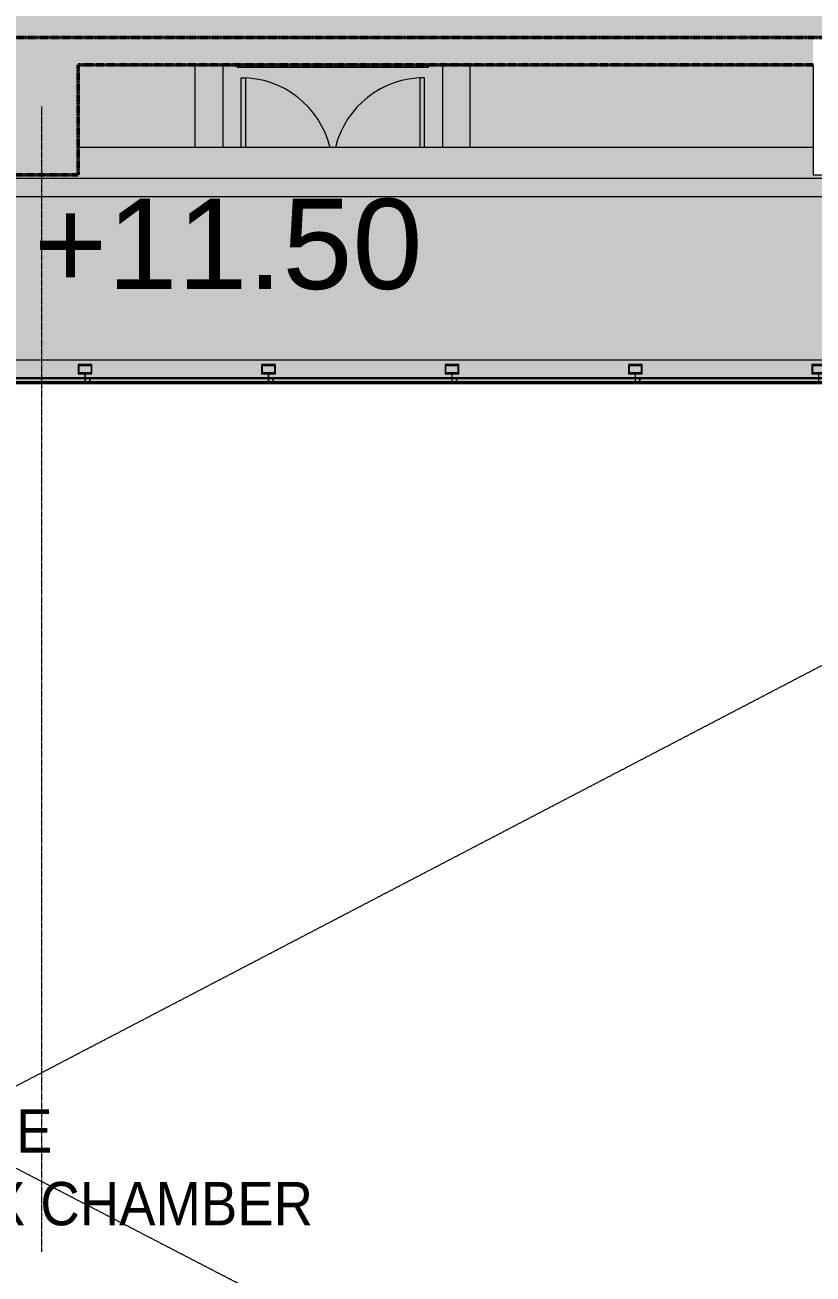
# Model space of a CAD drawing. Header units: millimetres. Extents: x 15878 to 679837, y -72324 to 391440.
# Drawn here: x 58134 to 66727, y 18117 to 31742 of the extents above; entities that cross this region are included whole.
import ezdxf

# ---------------------------------------------------------------- set-up
doc = ezdxf.new("R2010")
doc.units = ezdxf.units.MM
for name, pattern in [('Demolished', [4.8, 3.2, -1.6]), ('Grid Line__1_200_', [10.5, 6, -1.5, 1.5, -1.5]), ('Hidden', [7.14375, 4.7625, -2.38125])]:
    doc.linetypes.add(name, pattern=pattern)
for name, color, linetype, lineweight in [('A-ANNO-NOTE', 131, 'Continuous', 25), ('A-DETL', 90, 'Continuous', 5), ('A-DETL-GENF', 92, 'Continuous', 5), ('A-DETL-THIN', 151, 'Continuous', 5), ('A-DOOR', 31, 'Continuous', 5), ('A-DOOR-FRAM', 31, 'Continuous', 5), ('A-FLOR', 192, 'Continuous', 5), ('A-FLOR-HRAL', 11, 'Continuous', 5), ('A-WALL', 113, 'Continuous', 5), ('A-WALL-PATT', 111, 'Continuous', 18), ('G-ANNO-TEXT', 231, 'Continuous', 5), ('S-COLS', 52, 'Continuous', 5), ('S-GRID', 1, 'Continuous', 5)]:
    doc.layers.add(name, color=color, linetype=linetype, lineweight=lineweight)
doc.styles.add('Arial_1', font='arial.ttf', dxfattribs={"height": 983.532934})
doc.styles.add('Swis721 BT', font='swiss.ttf', dxfattribs={"width": 0.9, "height": 473.035439})

# ---------------------------------------------------------------- blocks, each defined once
blk = doc.blocks.new('DLN-Double Door__X03_ - _M18_2000 x 2450 _WH_-16954924-1_F')
at = {"layer": 'A-DOOR', "color": 253}
for p, q in [((-1000, -390), (-1000, -1150)), ((-950, -1150), (-950, -390)), ((950, -1150), (950, -390)), ((1000, -390), (1000, -1150)), ((-1000, -1150), (-950, -1150)), ((1000, -1150), (950, -1150))]:
    blk.add_line(p, q, dxfattribs=at)
for centre, start, end in [((-1000, -150), 270, 346.0992), ((1000, -150), 193.9008, 270)]:
    blk.add_arc(centre, 1000, start, end, dxfattribs=at)
blk = doc.blocks.new('DLN-Double Door__X03_ - _M17_2000 x 2450 _WH_-16954926-1_F')
at = {"layer": 'A-DOOR-FRAM', "color": 253}
for p, q in [((-1040, 150), (-1040, 180)), ((-1040, 180), (1040, 180)), ((1040, 180), (1040, 150))]:
    blk.add_line(p, q, dxfattribs=at)
blk = doc.blocks.new('Railing - T PROFILE-16174661-1_F')
at = {"layer": 'A-FLOR-HRAL'}
for p, q in [((8, -9), (3, -9)), ((3, -9), (3, -142)), ((8, -68), (8, -9)), ((8, -142), (8, -83)), ((105, -73), (13, -73)), ((13, -78), (105, -78)), ((205, 0), (105, 0)), ((105, 0), (105, -73)), ((105, -78), (105, -150)), ((115, -10), (195, -10)), ((115, -140), (115, -10)), ((195, -10), (195, -140)), ((205, -150), (205, 0)), ((3, -142), (8, -142)), ((105, -150), (205, -150)), ((195, -140), (115, -140))]:
    blk.add_line(p, q, dxfattribs=at)
for centre, start, end in [((13, -68), 189.2953, 270), ((13, -83), 90, 180)]:
    blk.add_arc(centre, 5, start, end, dxfattribs=at)
blk = doc.blocks.new('Railing - Railing-12128236-1_F')
at = {"layer": 'A-FLOR-HRAL'}
for p, q in [((58787, 27892), (56839, 27892)), ((56839, 27882), (56839, 27892)), ((56839, 27882), (56839, 27852)), ((58787, 27882), (56839, 27882)), ((56839, 27852), (58787, 27852)), ((56839, 27842), (56839, 27852)), ((56839, 27842), (58839, 27842)), ((58839, 27892), (58792, 27892)), ((58839, 27882), (58792, 27882)), ((58792, 27852), (58839, 27852)), ((58839, 27892), (58839, 27882)), ((58839, 27852), (58839, 27882)), ((58839, 27852), (58839, 27842))]:
    blk.add_line(p, q, dxfattribs=at)
at = {"rotation": 89.9999999999807}
blk.add_blockref('Railing - T PROFILE-16174661-1_F', (58714, 27832), dxfattribs=at)
blk = doc.blocks.new('Railing - Railing-12128246-1_F')
at = {"layer": 'A-FLOR-HRAL'}
for p, q in [((60787, 27892), (58839, 27892)), ((58839, 27882), (58839, 27892)), ((58839, 27882), (58839, 27852)), ((60787, 27882), (58839, 27882)), ((58839, 27852), (60787, 27852)), ((58839, 27842), (58839, 27852)), ((58839, 27842), (60839, 27842)), ((60839, 27892), (60792, 27892)), ((60839, 27882), (60792, 27882)), ((60792, 27852), (60839, 27852)), ((60839, 27892), (60839, 27882)), ((60839, 27852), (60839, 27882)), ((60839, 27852), (60839, 27842))]:
    blk.add_line(p, q, dxfattribs=at)
at = {"rotation": 89.9999999999807}
blk.add_blockref('Railing - T PROFILE-16174661-1_F', (60714, 27832), dxfattribs=at)
blk = doc.blocks.new('Railing - Railing-12128256-1_F')
at = {"layer": 'A-FLOR-HRAL'}
for p, q in [((62787, 27892), (60839, 27892)), ((60839, 27882), (60839, 27892)), ((60839, 27882), (60839, 27852)), ((62787, 27882), (60839, 27882)), ((60839, 27852), (62787, 27852)), ((60839, 27842), (60839, 27852)), ((60839, 27842), (62839, 27842)), ((62839, 27892), (62792, 27892)), ((62839, 27882), (62792, 27882)), ((62792, 27852), (62839, 27852)), ((62839, 27892), (62839, 27882)), ((62839, 27852), (62839, 27882)), ((62839, 27852), (62839, 27842))]:
    blk.add_line(p, q, dxfattribs=at)
at = {"rotation": 89.9999999999807}
blk.add_blockref('Railing - T PROFILE-16174661-1_F', (62714, 27832), dxfattribs=at)
blk = doc.blocks.new('Railing - Railing-12128266-1_F')
at = {"layer": 'A-FLOR-HRAL'}
for p, q in [((64787, 27892), (62839, 27892)), ((62839, 27882), (62839, 27892)), ((62839, 27882), (62839, 27852)), ((64787, 27882), (62839, 27882)), ((62839, 27852), (64787, 27852)), ((62839, 27842), (62839, 27852)), ((62839, 27842), (64839, 27842)), ((64839, 27892), (64792, 27892)), ((64839, 27882), (64792, 27882)), ((64792, 27852), (64839, 27852)), ((64839, 27892), (64839, 27882)), ((64839, 27852), (64839, 27882)), ((64839, 27852), (64839, 27842))]:
    blk.add_line(p, q, dxfattribs=at)
at = {"rotation": 89.9999999999807}
blk.add_blockref('Railing - T PROFILE-16174661-1_F', (64714, 27832), dxfattribs=at)
blk = doc.blocks.new('Railing - Railing-12128276-1_F')
at = {"layer": 'A-FLOR-HRAL'}
for p, q in [((66787, 27892), (64839, 27892)), ((64839, 27882), (64839, 27892)), ((64839, 27882), (64839, 27852)), ((66787, 27882), (64839, 27882)), ((64839, 27852), (66787, 27852)), ((64839, 27842), (64839, 27852)), ((64839, 27842), (66839, 27842)), ((66839, 27892), (66792, 27892)), ((66839, 27882), (66792, 27882)), ((66792, 27852), (66839, 27852)), ((66839, 27892), (66839, 27882)), ((66839, 27852), (66839, 27882)), ((66839, 27852), (66839, 27842))]:
    blk.add_line(p, q, dxfattribs=at)
at = {"rotation": 89.9999999999807}
blk.add_blockref('Railing - T PROFILE-16174661-1_F', (66714, 27832), dxfattribs=at)

msp = doc.modelspace()

# ---------------------------------------------------------------- hatches: boundary and pattern name
at = {"layer": 'A-DETL-GENF', "transparency": 33554585}
msp.add_hatch(color=253, dxfattribs=at).paths.add_polyline_path([(78839.3, 7707.5), (78839.3, 15874.2), (88639.3, 15874.2), (88639.3, 23590.5), (86708.4, 23590.5), (86708.4, 23740.5), (88536.2, 31007.5), (88039.3, 31007.5), (88039.3, 31457.5), (82864.3, 31457.5), (82864.3, 34107.5), (87689.3, 34107.5), (87689.3, 39607.5), (85289.3, 39607.5), (85289.3, 40057.5), (83089.3, 40057.5), (83089.3, 39607.5), (74619.3, 39607.5), (74619.3, 40057.5), (72419.3, 40057.5), (72419.3, 39607.5), (71539.3, 39607.5), (71539.3, 52007.5), (63889.3, 52007.5), (63889.3, 51407.5), (63289.3, 51407.5), (63289.3, 37257.5), (75389.3, 37257.5), (75389.3, 33757.5), (52639.3, 33757.5), (52639.3, 31607.5), (76689.3, 31607.5), (76689.3, 29767.5), (75489.3, 29767.5), (75489.3, 27367.5), (76689.3, 27367.5), (76689.3, 21440.5), (78464.3, 21440.5), (78464.3, 18024.2), (76689.3, 18024.2), (76689.3, 12097.5), (75489.3, 12097.5), (75489.3, 9697.5), (76689.3, 9697.5), (76689.3, 7707.5), (78457.2, 7707.5)], flags=0)
h = msp.add_hatch(color=253, dxfattribs=at)
h.paths.add_polyline_path([(46321.9, 8157.5), (49101.8, 8157.5), (49101.8, 9357.5), (49901.8, 9357.5), (49901.8, 8157.5), (57914.3, 8157.5), (57914.3, 9357.5), (58714.3, 9357.5), (58714.3, 8157.5), (66726.8, 8157.5), (66726.8, 9357.5), (67526.8, 9357.5), (67526.8, 8157.5), (75189.3, 8157.5), (75189.3, 12397.5), (76389.3, 12397.5), (76389.3, 18324.2), (78164.3, 18324.2), (78164.3, 21140.5), (76389.3, 21140.5), (76401.8, 27067.5), (75189.3, 27067.5), (75189.3, 31307.5), (67526.8, 31307.5), (67526.8, 30107.5), (66726.8, 30107.5), (66726.8, 31307.5), (58714.3, 31307.5), (58714.3, 30107.5), (57914.3, 30107.5), (57914.3, 31307.5), (49901.8, 31307.5), (49901.8, 30107.5), (49101.8, 30107.5), (49101.8, 31307.5), (44039.3, 31307.5), (44039.3, 30107.5), (41739.3, 30107.5), (41739.3, 31307.5), (41439.3, 31307.5), (41439.3, 30107.5), (40239.3, 30107.5), (40239.3, 23840.8), (41439.3, 23840.8), (41439.3, 23040.8), (40239.3, 23040.8), (40239.3, 16424.2), (41439.3, 16424.2), (41439.3, 15624.2), (40239.3, 15624.2), (40239.3, 11957.5), (41439.3, 11957.5), (41439.3, 8157.5), (44630.6, 8157.5)], flags=0)
h.paths.add_polyline_path([(52241.6, 11632.5), (41679.4, 11632.5), (41679.4, 27832.5), (72759.3, 27832.5), (72759.3, 11632.5), (52664.4, 11632.5)], flags=0)
at = {"layer": 'A-WALL-PATT', "lineweight": 5}
for points in [[(60314.3, 31307.5), (60314.3, 31607.5), (58714.3, 31607.5), (58714.3, 31307.5), (59852.6, 31307.5)], [(65126.8, 31307.5), (66726.8, 31307.5), (66726.8, 31607.5), (65126.8, 31607.5)]]:
    msp.add_hatch(color=253, dxfattribs=at).paths.add_polyline_path(points, flags=0)
at = {"layer": 'A-WALL-PATT', "lineweight": 5, "transparency": 33554432}
msp.add_hatch(color=253, dxfattribs=at).paths.add_polyline_path([(64926.6, 31307.5), (65126.8, 31307.5), (65126.8, 31607.5), (60314.3, 31607.5), (60314.3, 31307.5), (63235.2, 31307.5)], flags=0)
at = {"layer": 'S-COLS'}
msp.add_hatch(color=9, dxfattribs=at).paths.add_polyline_path([(58714.3, 30107.5), (58714.3, 31607.5), (57914.3, 31607.5), (57914.3, 30107.5)], flags=0)

# ---------------------------------------------------------------- linework, layer by layer
at = {"layer": 'A-DETL', "linetype": 'Demolished', "lineweight": 50}
for p, q in [((52639.3, 31607.5), (75189.3, 31607.5)), ((66726.8, 31307.5), (58714.3, 31307.5)), ((58714.3, 31307.5), (58714.3, 30107.5)), ((58714.3, 30107.5), (57914.3, 30107.5))]:
    msp.add_line(p, q, dxfattribs=at)
at = {"layer": 'A-DETL', "linetype": 'Hidden', "lineweight": 20}
for p, q in [((41679.4, 11627.5), (72714.4, 27832.5)), ((72782.7, 11624.5), (41685.4, 27747.5))]:
    msp.add_line(p, q, dxfattribs=at)
at = {"layer": 'A-DETL-THIN'}
msp.add_line((41679.4, 27832.5), (72759.3, 27832.5), dxfattribs=at)
at = {"layer": 'A-FLOR'}
for p, q in [((60314.3, 31607.5), (65126.8, 31607.5)), ((60289.3, 31307.5), (60289.3, 30407.5)), ((62689.3, 30407.5), (62689.3, 31307.5)), ((66726.8, 30407.5), (58714.3, 30407.5)), ((72089.2, 29867.5), (50352.3, 29867.5))]:
    msp.add_line(p, q, dxfattribs=at)
at = {"layer": 'A-FLOR', "color": 253}
msp.add_line((72783.2, 28087.5), (41679.4, 28087.5), dxfattribs=at)
at = {"layer": 'A-WALL', "color": 9, "lineweight": 20}
for p, q in [((60314.3, 31607.5), (58714.3, 31607.5)), ((66726.8, 31607.5), (65126.8, 31607.5)), ((58714.3, 31307.5), (60314.3, 31307.5)), ((65126.8, 31307.5), (66726.8, 31307.5))]:
    msp.add_line(p, q, dxfattribs=at)
at = {"layer": 'A-WALL', "color": 253}
for p, q in [((65126.8, 31607.5), (60314.3, 31607.5)), ((59989.3, 30407.5), (59989.3, 31307.5)), ((60314.3, 31307.5), (65126.8, 31307.5)), ((62989.3, 31307.5), (62689.3, 31307.5)), ((62989.3, 30407.5), (62989.3, 31307.5)), ((60289.3, 30407.5), (60289.3, 30407.5)), ((62689.3, 30407.5), (62689.3, 30407.5)), ((72089.2, 30067.5), (50352.3, 30067.5)), ((72089.2, 29867.5), (50352.3, 29867.5))]:
    msp.add_line(p, q, dxfattribs=at)
at = {"layer": 'S-COLS', "color": 9, "lineweight": 20}
for p, q in [((58714.3, 31607.5), (57914.3, 31607.5)), ((67526.8, 31607.5), (66726.8, 31607.5)), ((58714.3, 30107.5), (58714.3, 31307.5)), ((66726.8, 31307.5), (66726.8, 30107.5)), ((57914.3, 30107.5), (58714.3, 30107.5)), ((66726.8, 30107.5), (67526.8, 30107.5))]:
    msp.add_line(p, q, dxfattribs=at)
at = {"layer": 'S-GRID', "color": 254, "linetype": 'Grid Line__1_200_'}
msp.add_line((58314.3, 30857.5), (58314.3, 18357.5), dxfattribs=at)

# ---------------------------------------------------------------- block references
at = {"layer": 'A-DOOR', "color": 253, "rotation": 180}
for name, p in [('DLN-Double Door__X03_ - _M17_2000 x 2450 _WH_-16954926-1_F', (61489.3, 31457.5)), ('DLN-Double Door__X03_ - _M18_2000 x 2450 _WH_-16954924-1_F', (61489.3, 30017.5))]:
    msp.add_blockref(name, p, dxfattribs=at)
at = {"layer": 'A-FLOR-HRAL'}
for name in ['Railing - Railing-12128236-1_F', 'Railing - Railing-12128246-1_F', 'Railing - Railing-12128256-1_F', 'Railing - Railing-12128266-1_F', 'Railing - Railing-12128276-1_F']:
    msp.add_blockref(name, (0, 0), dxfattribs=at)

# ---------------------------------------------------------------- texts
at = {"layer": 'A-ANNO-NOTE', "lineweight": 5, "insert": (58228.6, 29846.3), "char_height": 983.53, "width": 5052, "attachment_point": 1, "line_spacing_factor": 0.938532, "style": 'Arial_1'}
msp.add_mtext('+11.50', dxfattribs=at)
at = {"layer": 'G-ANNO-TEXT', "color": 7, "insert": (54764.7, 19915.3), "char_height": 473.035, "width": 7614, "attachment_point": 1, "line_spacing_factor": 1.00667, "style": 'Swis721 BT'}
msp.add_mtext('VOID ABOVE\\PBLACK BOX CHAMBER', dxfattribs=at)

doc.saveas('drawing.dxf')
